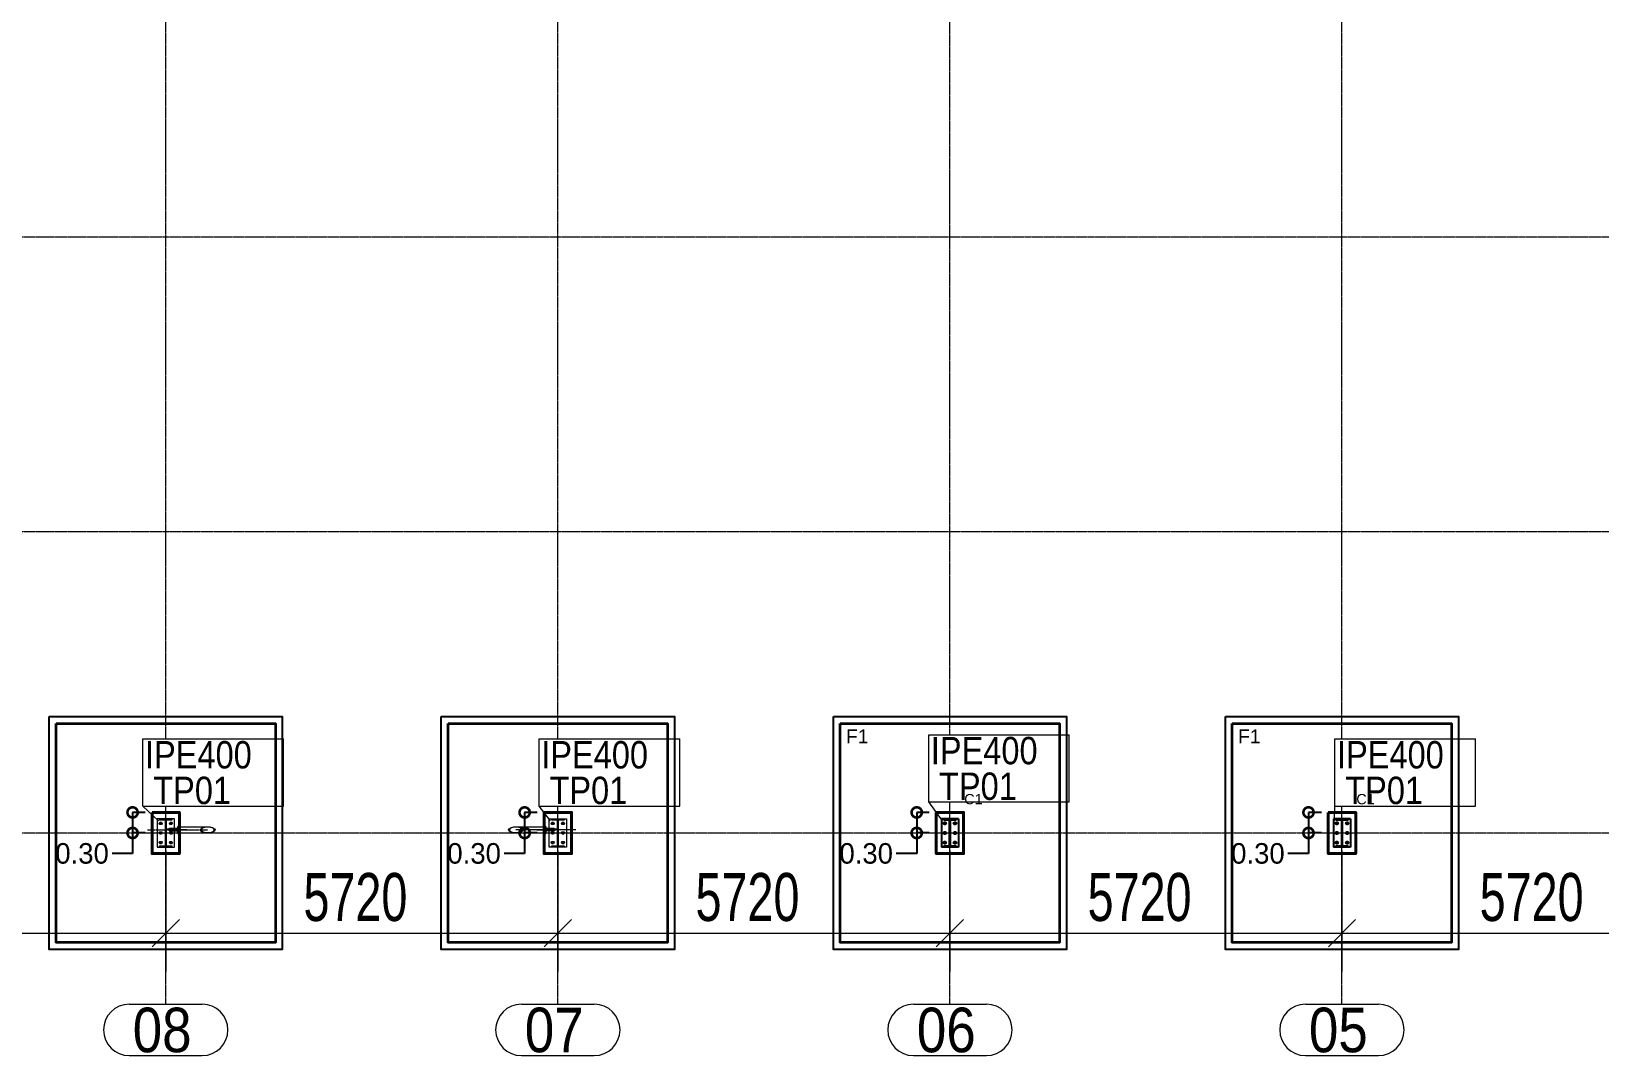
# Model space of a CAD drawing. Header units: millimetres. Extents: x 178198 to 9785548, y 9608 to 2087470.
# Drawn here: x 465681 to 488561, y 36446 to 51396 of the extents above; entities that cross this region are included whole.
import ezdxf

# ---------------------------------------------------------------- set-up
doc = ezdxf.new("R2010")
doc.units = ezdxf.units.MM
doc.header["$PDMODE"] = 35
doc.linetypes.add('XKITLINE00', pattern=[0])
doc.linetypes.add('XKITLINE03', pattern=[6, 3, -1, 1, -1])
for name, color, linetype, lineweight in [('Bolt', 7, 'Continuous', 0), ('Column', 7, 'Continuous', 40), ('foundation', 7, 'Continuous', 35), ('Part', 2, 'Continuous', 0), ('PartMark', 3, 'Continuous', 0), ('S-GRID', 1, 'Continuous', 0), ('Z-DIMENSIONS', 1, 'Continuous', 0)]:
    doc.layers.add(name, color=color, linetype=linetype, lineweight=lineweight)
for name, color, linetype in [('dim_axis', 251, 'Continuous'), ('dim_axis @ 100', 251, 'Continuous'), ('plain foundation', 8, 'Continuous'), ('Steel Section', 7, 'Continuous'), ('text', 7, 'Continuous')]:
    doc.layers.add(name, color=color, linetype=linetype)
doc.styles.add('Andalus1', font='andlso.ttf', dxfattribs={"height": 3})
doc.styles.add('Arial', font='arial.ttf', dxfattribs={"height": 2.034003})
doc.styles.add('Arial2', font='arial.ttf', dxfattribs={"height": 300})
doc.styles.add('ARIAL_NARROW', font='ARIALN.TTF')
doc.dimstyles.new('Annotative1', dxfattribs={"dimscale": 0, "dimtxt": 3, "dimasz": 3, "dimexe": 0, "dimexo": 1, "dimtad": 0, "dimtih": 1, "dimtoh": 1, "dimlfac": 0.001, "dimzin": 1, "dimdsep": 46, "dimtxsty": 'Andalus1', "dimblk": 'DOTSMALL', "dimcen": 2.5, "dimclrd": 256, "dimclre": 256, "dimclrt": 256, "dimadec": 4, "dimazin": 0, "dimtfac": 1, "dimtmove": 0, "dimatfit": 3, "dimldrblk": 'DOTSMALL', "dimfxl": 1, "dimlwd": -1, "dimlwe": -1, "dimarcsym": 0})

# ---------------------------------------------------------------- blocks, each defined once
blk = doc.blocks.new('_DotSmall')
at = {"color": 0, "linetype": 'ByBlock', "const_width": 0.5}
blk.add_lwpolyline([(-0.0625, 0, 1), (0.0625, 0, 1)], format="xyb", close=True, dxfattribs=at)
blk = doc.blocks.new('*D168')
at = {"layer": 'Defpoints', "color": 0, "transparency": 16777216}
for p in [(484602, 39996), (484314, 39696), (484602, 39696)]:
    blk.add_point(p, dxfattribs=at)
at = {"layer": 'dim_axis', "transparency": 16777216}
for p, q in [((484502, 39996), (484314, 39996)), ((484314, 39996), (484314, 39696)), ((484502, 39696), (484314, 39696)), ((484314, 39696), (484314, 39396)), ((484314, 39396), (484014, 39396))]:
    blk.add_line(p, q, dxfattribs=at)
at = {"layer": 'dim_axis', "transparency": 16777216, "xscale": 300, "yscale": 300, "zscale": 300}
for p, rotation in [((484314, 39996), 90), ((484314, 39696), 270)]:
    blk.add_blockref('_DotSmall', p, dxfattribs=dict(at, rotation=rotation))
at = {"layer": 'dim_axis', "transparency": 16777216, "insert": (483576, 39396), "char_height": 300, "attachment_point": 5, "style": 'Andalus1'}
blk.add_mtext('0.30', dxfattribs=at)
blk = doc.blocks.new('*D169')
at = {"layer": 'Defpoints', "color": 0, "transparency": 16777216}
for p in [(478882, 39996), (478598, 39696), (478882, 39696)]:
    blk.add_point(p, dxfattribs=at)
at = {"layer": 'dim_axis', "transparency": 16777216}
for p, q in [((478782, 39996), (478598, 39996)), ((478598, 39996), (478598, 39696)), ((478782, 39696), (478598, 39696)), ((478598, 39696), (478598, 39396)), ((478598, 39396), (478298, 39396))]:
    blk.add_line(p, q, dxfattribs=at)
at = {"layer": 'dim_axis', "transparency": 16777216, "xscale": 300, "yscale": 300, "zscale": 300}
for p, rotation in [((478598, 39996), 90), ((478598, 39696), 270)]:
    blk.add_blockref('_DotSmall', p, dxfattribs=dict(at, rotation=rotation))
at = {"layer": 'dim_axis', "transparency": 16777216, "insert": (477861, 39396), "char_height": 300, "attachment_point": 5, "style": 'Andalus1'}
blk.add_mtext('0.30', dxfattribs=at)
blk = doc.blocks.new('*D172')
at = {"layer": 'Defpoints', "color": 0, "transparency": 16777216}
for p in [(473162, 39996), (472878, 39696), (473162, 39696)]:
    blk.add_point(p, dxfattribs=at)
at = {"layer": 'dim_axis', "transparency": 16777216}
for p, q in [((473062, 39996), (472878, 39996)), ((472878, 39996), (472878, 39696)), ((473062, 39696), (472878, 39696)), ((472878, 39696), (472878, 39396)), ((472878, 39396), (472578, 39396))]:
    blk.add_line(p, q, dxfattribs=at)
at = {"layer": 'dim_axis', "transparency": 16777216, "xscale": 300, "yscale": 300, "zscale": 300}
for p, rotation in [((472878, 39996), 90), ((472878, 39696), 270)]:
    blk.add_blockref('_DotSmall', p, dxfattribs=dict(at, rotation=rotation))
at = {"layer": 'dim_axis', "transparency": 16777216, "insert": (472141, 39396), "char_height": 300, "attachment_point": 5, "style": 'Andalus1'}
blk.add_mtext('0.30', dxfattribs=at)
blk = doc.blocks.new('*D174')
at = {"layer": 'Defpoints', "color": 0, "transparency": 16777216}
for p in [(467442, 39996), (467158, 39696), (467442, 39696)]:
    blk.add_point(p, dxfattribs=at)
at = {"layer": 'dim_axis', "transparency": 16777216}
for p, q in [((467342, 39996), (467158, 39996)), ((467158, 39996), (467158, 39696)), ((467342, 39696), (467158, 39696)), ((467158, 39696), (467158, 39396)), ((467158, 39396), (466858, 39396))]:
    blk.add_line(p, q, dxfattribs=at)
at = {"layer": 'dim_axis', "transparency": 16777216, "xscale": 300, "yscale": 300, "zscale": 300}
for p, rotation in [((467158, 39996), 90), ((467158, 39696), 270)]:
    blk.add_blockref('_DotSmall', p, dxfattribs=dict(at, rotation=rotation))
at = {"layer": 'dim_axis', "transparency": 16777216, "insert": (466421, 39396), "char_height": 300, "attachment_point": 5, "style": 'Andalus1'}
blk.add_mtext('0.30', dxfattribs=at)
blk = doc.blocks.new('bng')
at = {"layer": 'Bolt', "linetype": 'XKITLINE00', "lineweight": 0}
for p, q in [((467695.27428, 39766.04028), (467805.87522, 39766.04028)), ((467695.27428, 39756.04028), (467695.27428, 39766.04028)), ((467695.27428, 39726.04028), (467695.27428, 39736.04028)), ((467695.27428, 39726.04028), (467805.87522, 39726.04028)), ((467704.29209, 39756.04028), (467704.29209, 39766.04028)), ((467704.29209, 39726.04028), (467704.29209, 39736.04028)), ((467719.81277, 39756.04028), (467719.81277, 39766.04028)), ((467719.81277, 39726.04028), (467719.81277, 39736.04028)), ((467726.31565, 39756.04028), (467726.31565, 39766.04028)), ((467726.31565, 39726.04028), (467726.31565, 39736.04028)), ((467729.32167, 39756.04028), (467729.32167, 39766.04028)), ((467729.32167, 39726.04028), (467729.32167, 39736.04028)), ((467744.84235, 39756.04028), (467744.84235, 39766.04028)), ((467744.84235, 39726.04028), (467744.84235, 39736.04028)), ((467749.80427, 39756.04028), (467749.80427, 39766.04028)), ((467749.80427, 39726.04028), (467749.80427, 39736.04028)), ((467758.82208, 39756.04028), (467758.82208, 39766.04028)), ((467758.82208, 39726.04028), (467758.82208, 39736.04028)), ((467774.34277, 39756.04028), (467774.34277, 39766.04028)), ((467774.34277, 39726.04028), (467774.34277, 39736.04028)), ((467780.84564, 39756.04028), (467780.84564, 39766.04028)), ((467780.84564, 39726.04028), (467780.84564, 39736.04028)), ((467783.85166, 39756.04028), (467783.85166, 39766.04028)), ((467783.85166, 39726.04028), (467783.85166, 39736.04028)), ((467799.37235, 39756.04028), (467799.37235, 39766.04028)), ((467799.37235, 39726.04028), (467799.37235, 39736.04028)), ((467805.87522, 39756.04028), (467805.87522, 39766.04028)), ((467805.87522, 39726.04028), (467805.87522, 39731.83317)), ((473198.4668, 39766.04029), (473309.06775, 39766.04029)), ((473198.4668, 39756.04029), (473198.4668, 39766.04029)), ((473198.4668, 39726.04029), (473198.4668, 39731.83318)), ((473309.06775, 39726.04029), (473198.4668, 39726.04029)), ((473204.96968, 39756.04029), (473204.96968, 39766.04029)), ((473204.96968, 39726.04029), (473204.96968, 39736.04029)), ((473220.49036, 39756.04029), (473220.49036, 39766.04029)), ((473220.49036, 39726.04029), (473220.49036, 39736.04029)), ((473223.49638, 39756.04029), (473223.49638, 39766.04029)), ((473223.49638, 39726.04029), (473223.49638, 39736.04029)), ((473229.99925, 39756.04029), (473229.99925, 39766.04029)), ((473229.99925, 39726.04029), (473229.99925, 39736.04029)), ((473245.51994, 39756.04029), (473245.51994, 39766.04029)), ((473245.51994, 39726.04029), (473245.51994, 39736.04029)), ((473254.53775, 39756.04029), (473254.53775, 39766.04029)), ((473254.53775, 39726.04029), (473254.53775, 39736.04029)), ((473259.49967, 39756.04029), (473259.49967, 39766.04029)), ((473259.49967, 39726.04029), (473259.49967, 39736.04029)), ((473275.02036, 39756.04029), (473275.02036, 39766.04029)), ((473275.02036, 39726.04029), (473275.02036, 39736.04029)), ((473278.02637, 39756.04029), (473278.02637, 39766.04029)), ((473278.02637, 39726.04029), (473278.02637, 39736.04029)), ((473284.52925, 39756.04029), (473284.52925, 39766.04029)), ((473284.52925, 39726.04029), (473284.52925, 39736.04029)), ((473300.04993, 39756.04029), (473300.04993, 39766.04029)), ((473300.04993, 39726.04029), (473300.04993, 39736.04029)), ((473309.06775, 39756.04029), (473309.06775, 39766.04029)), ((473309.06775, 39736.04029), (473309.06775, 39726.04029))]:
    blk.add_line(p, q, dxfattribs=at)
at = {"layer": 'Column', "lineweight": 40}
for points in [[(467442.17101, 39996.04029), (467842.17101, 39996.04029), (467842.17101, 39396.04029), (467442.17101, 39396.04029)], [(473162.17101, 39996.04029), (473562.17101, 39996.04029), (473562.17101, 39396.04029), (473162.17101, 39396.04029)], [(478882.17101, 39996.04029), (479282.17101, 39996.04029), (479282.17101, 39396.04029), (478882.17101, 39396.04029)], [(484602.17101, 39996.04029), (485002.17101, 39996.04029), (485002.17101, 39396.04029), (484602.17101, 39396.04029)]]:
    blk.add_lwpolyline(points, close=True, dxfattribs=at)
at = {"layer": 'foundation'}
for points in [[(466042.17101, 41296.04029), (469242.17101, 41296.04029), (469242.17101, 38096.04029), (466042.17101, 38096.04029)], [(471762.17101, 41296.04029), (474962.17101, 41296.04029), (474962.17101, 38096.04029), (471762.17101, 38096.04029)], [(477482.17101, 41296.04029), (480682.17101, 41296.04029), (480682.17101, 38096.04029), (477482.17101, 38096.04029)], [(483202.17101, 41296.04029), (486402.17101, 41296.04029), (486402.17101, 38096.04029), (483202.17101, 38096.04029)]]:
    blk.add_lwpolyline(points, close=True, dxfattribs=at)
at = {"layer": 'Part', "linetype": 'XKITLINE03', "lineweight": 0}
for p, q in [((467642.17101, 39196.04029), (467642.17101, 40092.64403)), ((473362.17101, 39196.04029), (473362.17101, 40092.64403)), ((479082.17101, 39196.04029), (479082.17101, 40153.41265)), ((484802.17101, 39196.04029), (484802.17101, 40092.64403)), ((467717.17101, 39836.04029), (467717.17101, 39836.04029)), ((473437.17101, 39836.04029), (473437.17101, 39836.04029)), ((479157.17101, 39836.04029), (479157.17101, 39836.04029)), ((484877.17101, 39836.04029), (484877.17101, 39836.04029)), ((467142.17101, 39696.04029), (468142.17101, 39696.04029)), ((467377.95313, 39741.04029), (468254.10802, 39741.04029)), ((473626.38889, 39741.04029), (472750.234, 39741.04029)), ((472862.17101, 39696.04029), (473862.17101, 39696.04029)), ((478582.17101, 39696.04029), (479582.17101, 39696.04029)), ((484302.17101, 39696.04029), (485302.17101, 39696.04029))]:
    blk.add_line(p, q, dxfattribs=at)
at = {"layer": 'Part', "linetype": 'XKITLINE00', "lineweight": 0}
for p, q in [((467767.17101, 39901.04029), (467517.17101, 39901.04029)), ((467517.17101, 39901.04029), (467517.17101, 39491.04029)), ((467546.3864, 39836.04029), (467556.77871, 39854.04029)), ((467556.77871, 39818.04029), (467546.3864, 39836.04029)), ((467552.17101, 39882.54029), (467552.17101, 39896.04029)), ((467552.17101, 39896.04029), (467732.17101, 39896.04029)), ((467637.87101, 39882.54029), (467552.17101, 39882.54029)), ((467566.41487, 39896.04029), (467552.91487, 39882.54029)), ((467556.77871, 39854.04029), (467577.56332, 39854.04029)), ((467577.56332, 39818.04029), (467556.77871, 39818.04029)), ((467577.56332, 39854.04029), (467587.95562, 39836.04029)), ((467587.95562, 39836.04029), (467577.56332, 39818.04029)), ((467637.87101, 39509.54029), (467637.87101, 39882.54029)), ((467732.17101, 39882.54029), (467646.47101, 39882.54029)), ((467646.47101, 39882.54029), (467646.47101, 39509.54029)), ((467696.3864, 39836.04029), (467706.77871, 39854.04029)), ((467706.77871, 39818.04029), (467696.3864, 39836.04029)), ((467706.77871, 39854.04029), (467727.56332, 39854.04029)), ((467727.56332, 39818.04029), (467706.77871, 39818.04029)), ((467727.56332, 39854.04029), (467737.95562, 39836.04029)), ((467737.95562, 39836.04029), (467727.56332, 39818.04029)), ((467732.17101, 39896.04029), (467732.17101, 39882.54029)), ((467767.17101, 39756.04028), (467767.17101, 39901.04029)), ((473237.17101, 39901.04029), (473487.17101, 39901.04029)), ((473237.17101, 39756.04029), (473237.17101, 39901.04029)), ((473266.3864, 39836.04029), (473276.77871, 39854.04029)), ((473276.77871, 39818.04029), (473266.3864, 39836.04029)), ((473272.17101, 39882.54029), (473272.17101, 39896.04029)), ((473272.17101, 39896.04029), (473452.17101, 39896.04029)), ((473357.87101, 39882.54029), (473272.17101, 39882.54029)), ((473286.41487, 39896.04029), (473272.91487, 39882.54029)), ((473276.77871, 39854.04029), (473297.56332, 39854.04029)), ((473297.56332, 39818.04029), (473276.77871, 39818.04029)), ((473297.56332, 39854.04029), (473307.95562, 39836.04029)), ((473307.95562, 39836.04029), (473297.56332, 39818.04029)), ((473357.87101, 39509.54029), (473357.87101, 39882.54029)), ((473452.17101, 39882.54029), (473366.47101, 39882.54029)), ((473366.47101, 39882.54029), (473366.47101, 39509.54029)), ((473416.3864, 39836.04029), (473426.77871, 39854.04029)), ((473426.77871, 39818.04029), (473416.3864, 39836.04029)), ((473426.77871, 39854.04029), (473447.56332, 39854.04029)), ((473447.56332, 39818.04029), (473426.77871, 39818.04029)), ((473447.56332, 39854.04029), (473457.95562, 39836.04029)), ((473457.95562, 39836.04029), (473447.56332, 39818.04029)), ((473452.17101, 39896.04029), (473452.17101, 39882.54029)), ((473487.17101, 39901.04029), (473487.17101, 39491.04029)), ((479207.17101, 39901.04029), (478957.17101, 39901.04029)), ((478957.17101, 39901.04029), (478957.17101, 39491.04029)), ((478986.3864, 39836.04029), (478996.77871, 39854.04029)), ((478996.77871, 39818.04029), (478986.3864, 39836.04029)), ((478992.17101, 39882.54029), (478992.17101, 39896.04029)), ((478992.17101, 39896.04029), (479172.17101, 39896.04029)), ((479077.87101, 39882.54029), (478992.17101, 39882.54029)), ((479006.41487, 39896.04029), (478992.91487, 39882.54029)), ((478996.77871, 39854.04029), (479017.56332, 39854.04029)), ((479017.56332, 39818.04029), (478996.77871, 39818.04029)), ((479017.56332, 39854.04029), (479027.95562, 39836.04029)), ((479027.95562, 39836.04029), (479017.56332, 39818.04029)), ((479077.87101, 39509.54029), (479077.87101, 39882.54029)), ((479172.17101, 39882.54029), (479086.47101, 39882.54029)), ((479086.47101, 39882.54029), (479086.47101, 39509.54029)), ((479136.3864, 39836.04029), (479146.77871, 39854.04029)), ((479146.77871, 39818.04029), (479136.3864, 39836.04029)), ((479146.77871, 39854.04029), (479167.56332, 39854.04029)), ((479167.56332, 39818.04029), (479146.77871, 39818.04029)), ((479167.56332, 39854.04029), (479177.95562, 39836.04029)), ((479177.95562, 39836.04029), (479167.56332, 39818.04029)), ((479172.17101, 39896.04029), (479172.17101, 39882.54029)), ((479207.17101, 39901.04029), (479207.17101, 39491.04029)), ((484927.17101, 39901.04029), (484677.17101, 39901.04029)), ((484677.17101, 39901.04029), (484677.17101, 39491.04029)), ((484706.3864, 39836.04029), (484716.77871, 39854.04029)), ((484716.77871, 39818.04029), (484706.3864, 39836.04029)), ((484712.17101, 39882.54029), (484712.17101, 39896.04029)), ((484712.17101, 39896.04029), (484892.17101, 39896.04029)), ((484797.87101, 39882.54029), (484712.17101, 39882.54029)), ((484726.41487, 39896.04029), (484712.91487, 39882.54029)), ((484716.77871, 39854.04029), (484737.56332, 39854.04029)), ((484737.56332, 39818.04029), (484716.77871, 39818.04029)), ((484737.56332, 39854.04029), (484747.95562, 39836.04029)), ((484747.95562, 39836.04029), (484737.56332, 39818.04029)), ((484797.87101, 39509.54029), (484797.87101, 39882.54029)), ((484892.17101, 39882.54029), (484806.47101, 39882.54029)), ((484806.47101, 39882.54029), (484806.47101, 39509.54029)), ((484856.3864, 39836.04029), (484866.77871, 39854.04029)), ((484866.77871, 39818.04029), (484856.3864, 39836.04029)), ((484866.77871, 39854.04029), (484887.56332, 39854.04029)), ((484887.56332, 39818.04029), (484866.77871, 39818.04029)), ((484887.56332, 39854.04029), (484897.95562, 39836.04029)), ((484897.95562, 39836.04029), (484887.56332, 39818.04029)), ((484892.17101, 39896.04029), (484892.17101, 39882.54029)), ((484927.17101, 39901.04029), (484927.17101, 39491.04029)), ((467546.3864, 39696.04029), (467556.77871, 39714.04029)), ((467556.77871, 39678.04029), (467546.3864, 39696.04029)), ((467556.77871, 39714.04029), (467577.56332, 39714.04029)), ((467577.56332, 39678.04029), (467556.77871, 39678.04029)), ((467577.56332, 39714.04029), (467587.95562, 39696.04029)), ((467587.95562, 39696.04029), (467577.56332, 39678.04029)), ((467646.47101, 39693.21835), (467637.87101, 39684.61835)), ((467646.47101, 39756.04028), (467806.3559, 39756.04028)), ((467784.84876, 39746.04028), (467646.47101, 39746.04028)), ((467670.87205, 39736.04028), (467670.87205, 39746.04028)), ((467950.56686, 39736.04028), (467670.87205, 39736.04028)), ((467675.78878, 39736.04028), (467675.78878, 39746.04028)), ((467696.3864, 39696.04029), (467706.77871, 39714.04029)), ((467706.77871, 39678.04029), (467696.3864, 39696.04029)), ((467706.77871, 39714.04029), (467727.56332, 39714.04029)), ((467727.56332, 39678.04029), (467706.77871, 39678.04029)), ((467727.56332, 39714.04029), (467737.95562, 39696.04029)), ((467737.95562, 39696.04029), (467727.56332, 39678.04029)), ((467767.17101, 39491.04029), (467767.17101, 39736.04028)), ((467780.44773, 39746.04028), (467780.44773, 39756.04028)), ((467784.84876, 39746.04028), (467950.56686, 39746.04028)), ((467806.84026, 39761.87739), (467805.52612, 39746.04028)), ((467805.52612, 39736.04028), (467806.84026, 39720.20317)), ((467811.76411, 39779.54224), (467806.84026, 39761.87739)), ((467806.84026, 39720.20317), (467811.76411, 39702.53832)), ((467810.07029, 39746.04028), (467811.38442, 39761.87739)), ((467811.38442, 39720.20317), (467810.07029, 39736.04028)), ((467811.38442, 39761.87739), (467816.30827, 39779.54224)), ((467816.30827, 39702.53832), (467811.38442, 39720.20317)), ((467819.13317, 39791.34552), (467811.76411, 39779.54224)), ((467811.76411, 39702.53832), (467819.13317, 39690.73505)), ((467815.23847, 39758.05056), (467814.24188, 39746.04028)), ((467814.24188, 39736.04028), (467815.23847, 39724.03001)), ((467819.25804, 39772.47118), (467815.23847, 39758.05056)), ((467815.23847, 39724.03001), (467819.25804, 39709.60939)), ((467816.30827, 39779.54224), (467823.67733, 39791.34552)), ((467823.67733, 39690.73505), (467816.30827, 39702.53832)), ((467827.82557, 39795.49028), (467819.13317, 39791.34552)), ((467819.13317, 39690.73505), (467827.82557, 39686.59029)), ((467825.27374, 39782.10673), (467819.25804, 39772.47118)), ((467819.25804, 39709.60939), (467825.27374, 39699.97384)), ((467823.67733, 39791.34552), (467832.36974, 39795.49028)), ((467832.36974, 39686.59029), (467823.67733, 39690.73505)), ((467832.36974, 39785.49029), (467825.27374, 39782.10673)), ((467825.27374, 39699.97384), (467832.36974, 39696.59029)), ((467827.82557, 39795.49028), (467832.36974, 39795.49028)), ((467827.82557, 39686.59029), (467832.36974, 39686.59029)), ((467832.36974, 39795.49028), (467841.06214, 39791.34552)), ((467832.36974, 39785.49029), (468254.10802, 39785.49029)), ((467832.36974, 39696.59029), (468254.10802, 39696.59029)), ((467841.06214, 39690.73505), (467832.36974, 39686.59029)), ((467841.06214, 39791.34552), (467844.7177, 39785.49029)), ((467844.7177, 39696.59029), (467841.06214, 39690.73505)), ((467943.89458, 39736.04028), (467943.89458, 39746.04028)), ((467950.56687, 39746.04028), (467950.15198, 39741.04029)), ((467950.15198, 39741.04029), (467950.56687, 39736.04028)), ((468147.55409, 39741.04029), (468155.66502, 39758.05056)), ((468155.66502, 39724.03001), (468147.55409, 39741.04029)), ((468155.66502, 39758.05056), (468178.76301, 39772.47118)), ((468155.66502, 39724.03001), (468155.66502, 39724.03001)), ((468155.66502, 39724.03001), (468155.66502, 39724.03001)), ((468178.76301, 39709.60939), (468155.66502, 39724.03001)), ((468164.52379, 39756.51983), (468157.14274, 39741.04029)), ((468157.14274, 39741.04029), (468164.52379, 39725.56074)), ((468185.54321, 39769.64275), (468164.52379, 39756.51983)), ((468164.52379, 39725.56074), (468185.54321, 39712.43782)), ((468178.76301, 39772.47118), (468213.33159, 39782.10673)), ((468213.33159, 39699.97384), (468178.76301, 39709.60939)), ((468217.00101, 39778.41121), (468185.54321, 39769.64275)), ((468185.54321, 39712.43782), (468217.00101, 39703.66936)), ((468213.33159, 39782.10673), (468254.10802, 39785.49029)), ((468254.10802, 39696.59029), (468213.33159, 39699.97384)), ((468254.10802, 39781.49029), (468217.00101, 39778.41121)), ((468217.00101, 39703.66936), (468254.10802, 39700.59029)), ((468239.15579, 39780.24958), (468235.46227, 39783.94309)), ((468254.10802, 39785.49029), (468294.88444, 39782.10673)), ((468291.21502, 39778.41121), (468254.10802, 39781.49029)), ((468254.10802, 39700.59029), (468291.21502, 39703.66936)), ((468294.88444, 39699.97384), (468254.10802, 39696.59029)), ((468322.67282, 39769.64275), (468291.21502, 39778.41121)), ((468291.21502, 39703.66936), (468322.67282, 39712.43782)), ((468294.88444, 39782.10673), (468329.45302, 39772.47118)), ((468329.45302, 39709.60939), (468294.88444, 39699.97384)), ((468314.08079, 39705.32458), (468310.39096, 39709.0144)), ((468343.69225, 39756.51983), (468322.67282, 39769.64275)), ((468322.67282, 39712.43782), (468343.69225, 39725.56074)), ((468329.45302, 39772.47118), (468352.55101, 39758.05056)), ((468352.55101, 39724.03001), (468329.45302, 39709.60939)), ((468351.07329, 39741.04029), (468343.69225, 39756.51983)), ((468343.69225, 39725.56074), (468351.07329, 39741.04029)), ((468352.55101, 39758.05056), (468360.66195, 39741.04029)), ((468360.66195, 39741.04029), (468352.55101, 39724.03001)), ((472643.68007, 39741.04029), (472651.79101, 39758.05056)), ((472651.79101, 39724.03001), (472643.68007, 39741.04029)), ((472651.79101, 39758.05056), (472674.889, 39772.47118)), ((472651.79101, 39724.03001), (472651.79101, 39724.03001)), ((472651.79101, 39724.03001), (472651.79101, 39724.03001)), ((472674.889, 39709.60939), (472651.79101, 39724.03001)), ((472660.64977, 39756.51983), (472653.26873, 39741.04029)), ((472653.26873, 39741.04029), (472660.64977, 39725.56074)), ((472681.6692, 39769.64275), (472660.64977, 39756.51983)), ((472660.64977, 39725.56074), (472681.6692, 39712.43782)), ((472674.889, 39772.47118), (472709.45758, 39782.10673)), ((472709.45758, 39699.97384), (472674.889, 39709.60939)), ((472713.127, 39778.41121), (472681.6692, 39769.64275)), ((472681.6692, 39712.43782), (472713.127, 39703.66936)), ((472709.45758, 39782.10673), (472750.234, 39785.49029)), ((472750.234, 39696.59029), (472709.45758, 39699.97384)), ((472750.234, 39781.49029), (472713.127, 39778.41121)), ((472713.127, 39703.66936), (472750.234, 39700.59029)), ((472735.28177, 39780.24958), (472731.58825, 39783.94309)), ((472750.234, 39785.49029), (472791.01043, 39782.10673)), ((472750.234, 39785.49029), (473171.97228, 39785.49029)), ((472787.34101, 39778.41121), (472750.234, 39781.49029)), ((472750.234, 39700.59029), (472787.34101, 39703.66936)), ((472791.01043, 39699.97384), (472750.234, 39696.59029)), ((472750.234, 39696.59029), (473171.97228, 39696.59029)), ((472818.79881, 39769.64275), (472787.34101, 39778.41121)), ((472787.34101, 39703.66936), (472818.79881, 39712.43782)), ((472791.01043, 39782.10673), (472825.57901, 39772.47118)), ((472825.57901, 39709.60939), (472791.01043, 39699.97384)), ((472810.20677, 39705.32458), (472806.51694, 39709.0144)), ((472839.81824, 39756.51983), (472818.79881, 39769.64275)), ((472818.79881, 39712.43782), (472839.81824, 39725.56074)), ((472825.57901, 39772.47118), (472848.677, 39758.05056)), ((472848.677, 39724.03001), (472825.57901, 39709.60939)), ((472847.19928, 39741.04029), (472839.81824, 39756.51983)), ((472839.81824, 39725.56074), (472847.19928, 39741.04029)), ((472848.677, 39758.05056), (472856.78793, 39741.04029)), ((472856.78793, 39741.04029), (472848.677, 39724.03001)), ((473054.19005, 39741.04029), (473053.77515, 39746.04029)), ((473053.77516, 39746.04029), (473219.49325, 39746.04029)), ((473053.77516, 39736.04029), (473054.19005, 39741.04029)), ((473333.46997, 39736.04029), (473053.77516, 39736.04029)), ((473060.44745, 39736.04029), (473060.44745, 39746.04029)), ((473159.62432, 39785.49029), (473163.27988, 39791.34552)), ((473163.27988, 39690.73506), (473159.62433, 39696.59029)), ((473163.27988, 39791.34552), (473171.97229, 39795.49028)), ((473171.97229, 39686.5903), (473163.27988, 39690.73506)), ((473179.06828, 39782.10673), (473171.97228, 39785.49029)), ((473171.97228, 39696.59029), (473179.06828, 39699.97384)), ((473171.97229, 39795.49028), (473180.66469, 39791.34552)), ((473176.51645, 39795.49028), (473171.97229, 39795.49028)), ((473180.66469, 39690.73506), (473171.97229, 39686.5903)), ((473171.97229, 39686.5903), (473176.51645, 39686.5903)), ((473185.20885, 39791.34552), (473176.51645, 39795.49028)), ((473176.51645, 39686.5903), (473185.20885, 39690.73506)), ((473185.08398, 39772.47118), (473179.06828, 39782.10673)), ((473179.06828, 39699.97384), (473185.08398, 39709.60939)), ((473180.66469, 39791.34552), (473188.03375, 39779.54225)), ((473188.03375, 39702.53833), (473180.66469, 39690.73506)), ((473189.10355, 39758.05056), (473185.08398, 39772.47118)), ((473185.08398, 39709.60939), (473189.10355, 39724.03001)), ((473192.57791, 39779.54225), (473185.20885, 39791.34552)), ((473185.20885, 39690.73506), (473192.57791, 39702.53833)), ((473188.03375, 39779.54225), (473192.9576, 39761.8774)), ((473192.9576, 39720.20318), (473188.03375, 39702.53833)), ((473190.10014, 39746.04029), (473189.10355, 39758.05056)), ((473189.10355, 39724.03001), (473190.10014, 39736.04029)), ((473197.50176, 39761.8774), (473192.57791, 39779.54225)), ((473192.57791, 39702.53833), (473197.50176, 39720.20318)), ((473192.9576, 39761.8774), (473194.27173, 39746.04029)), ((473194.27173, 39736.04029), (473192.9576, 39720.20318)), ((473198.8159, 39746.04029), (473197.50176, 39761.8774)), ((473197.50176, 39720.20318), (473198.8159, 39736.04029)), ((473197.98612, 39756.04029), (473357.87101, 39756.04029)), ((473357.87101, 39746.04029), (473219.49325, 39746.04029)), ((473223.89429, 39746.04029), (473223.89429, 39756.04029)), ((473237.17101, 39491.04029), (473237.17101, 39736.04029)), ((473266.3864, 39696.04029), (473276.77871, 39714.04029)), ((473276.77871, 39678.04029), (473266.3864, 39696.04029)), ((473276.77871, 39714.04029), (473297.56332, 39714.04029)), ((473297.56332, 39678.04029), (473276.77871, 39678.04029)), ((473297.56332, 39714.04029), (473307.95562, 39696.04029)), ((473307.95562, 39696.04029), (473297.56332, 39678.04029)), ((473328.55324, 39736.04029), (473328.55324, 39746.04029)), ((473333.46997, 39746.04029), (473333.46997, 39736.04029)), ((473366.47101, 39693.21835), (473357.87101, 39684.61835)), ((473416.3864, 39696.04029), (473426.77871, 39714.04029)), ((473426.77871, 39678.04029), (473416.3864, 39696.04029)), ((473426.77871, 39714.04029), (473447.56332, 39714.04029)), ((473447.56332, 39678.04029), (473426.77871, 39678.04029)), ((473447.56332, 39714.04029), (473457.95562, 39696.04029)), ((473457.95562, 39696.04029), (473447.56332, 39678.04029)), ((478986.3864, 39696.04029), (478996.77871, 39714.04029)), ((478996.77871, 39678.04029), (478986.3864, 39696.04029)), ((478996.77871, 39714.04029), (479017.56332, 39714.04029)), ((479017.56332, 39678.04029), (478996.77871, 39678.04029)), ((479017.56332, 39714.04029), (479027.95562, 39696.04029)), ((479027.95562, 39696.04029), (479017.56332, 39678.04029)), ((479086.47101, 39693.21835), (479077.87101, 39684.61835)), ((479136.3864, 39696.04029), (479146.77871, 39714.04029)), ((479146.77871, 39678.04029), (479136.3864, 39696.04029)), ((479146.77871, 39714.04029), (479167.56332, 39714.04029)), ((479167.56332, 39678.04029), (479146.77871, 39678.04029)), ((479167.56332, 39714.04029), (479177.95562, 39696.04029)), ((479177.95562, 39696.04029), (479167.56332, 39678.04029)), ((484706.3864, 39696.04029), (484716.77871, 39714.04029)), ((484716.77871, 39678.04029), (484706.3864, 39696.04029)), ((484716.77871, 39714.04029), (484737.56332, 39714.04029)), ((484737.56332, 39678.04029), (484716.77871, 39678.04029)), ((484737.56332, 39714.04029), (484747.95562, 39696.04029)), ((484747.95562, 39696.04029), (484737.56332, 39678.04029)), ((484806.47101, 39693.21835), (484797.87101, 39684.61835)), ((484856.3864, 39696.04029), (484866.77871, 39714.04029)), ((484866.77871, 39678.04029), (484856.3864, 39696.04029)), ((484866.77871, 39714.04029), (484887.56332, 39714.04029)), ((484887.56332, 39678.04029), (484866.77871, 39678.04029)), ((484887.56332, 39714.04029), (484897.95562, 39696.04029)), ((484897.95562, 39696.04029), (484887.56332, 39678.04029)), ((467517.17101, 39491.04029), (467767.17101, 39491.04029)), ((467546.3864, 39556.04029), (467556.77871, 39574.04029)), ((467556.77871, 39538.04029), (467546.3864, 39556.04029)), ((467552.17101, 39496.04029), (467552.17101, 39509.54029)), ((467552.17101, 39509.54029), (467637.87101, 39509.54029)), ((467732.17101, 39496.04029), (467552.17101, 39496.04029)), ((467556.77871, 39574.04029), (467577.56332, 39574.04029)), ((467577.56332, 39538.04029), (467556.77871, 39538.04029)), ((467577.56332, 39574.04029), (467587.95562, 39556.04029)), ((467587.95562, 39556.04029), (467577.56332, 39538.04029)), ((467646.47101, 39509.54029), (467732.17101, 39509.54029)), ((467696.3864, 39556.04029), (467706.77871, 39574.04029)), ((467706.77871, 39538.04029), (467696.3864, 39556.04029)), ((467706.77871, 39574.04029), (467727.56332, 39574.04029)), ((467727.56332, 39538.04029), (467706.77871, 39538.04029)), ((467727.56332, 39574.04029), (467737.95562, 39556.04029)), ((467737.95562, 39556.04029), (467727.56332, 39538.04029)), ((467732.17101, 39509.54029), (467732.17101, 39496.04029)), ((467732.17101, 39496.04029), (467732.17101, 39496.04029)), ((467732.17101, 39496.04029), (467732.17101, 39496.04029)), ((473487.17101, 39491.04029), (473237.17101, 39491.04029)), ((473266.3864, 39556.04029), (473276.77871, 39574.04029)), ((473276.77871, 39538.04029), (473266.3864, 39556.04029)), ((473272.17101, 39496.04029), (473272.17101, 39509.54029)), ((473272.17101, 39509.54029), (473357.87101, 39509.54029)), ((473452.17101, 39496.04029), (473272.17101, 39496.04029)), ((473276.77871, 39574.04029), (473297.56332, 39574.04029)), ((473297.56332, 39538.04029), (473276.77871, 39538.04029)), ((473297.56332, 39574.04029), (473307.95562, 39556.04029)), ((473307.95562, 39556.04029), (473297.56332, 39538.04029)), ((473366.47101, 39509.54029), (473452.17101, 39509.54029)), ((473416.3864, 39556.04029), (473426.77871, 39574.04029)), ((473426.77871, 39538.04029), (473416.3864, 39556.04029)), ((473426.77871, 39574.04029), (473447.56332, 39574.04029)), ((473447.56332, 39538.04029), (473426.77871, 39538.04029)), ((473447.56332, 39574.04029), (473457.95562, 39556.04029)), ((473457.95562, 39556.04029), (473447.56332, 39538.04029)), ((473452.17101, 39509.54029), (473452.17101, 39496.04029)), ((473452.17101, 39496.04029), (473452.17101, 39496.04029)), ((473452.17101, 39496.04029), (473452.17101, 39496.04029)), ((479207.17101, 39491.04029), (478957.17101, 39491.04029)), ((478986.3864, 39556.04029), (478996.77871, 39574.04029)), ((478996.77871, 39538.04029), (478986.3864, 39556.04029)), ((478992.17101, 39496.04029), (478992.17101, 39509.54029)), ((478992.17101, 39509.54029), (479077.87101, 39509.54029)), ((479172.17101, 39496.04029), (478992.17101, 39496.04029)), ((478996.77871, 39574.04029), (479017.56332, 39574.04029)), ((479017.56332, 39538.04029), (478996.77871, 39538.04029)), ((479017.56332, 39574.04029), (479027.95562, 39556.04029)), ((479027.95562, 39556.04029), (479017.56332, 39538.04029)), ((479086.47101, 39509.54029), (479172.17101, 39509.54029)), ((479136.3864, 39556.04029), (479146.77871, 39574.04029)), ((479146.77871, 39538.04029), (479136.3864, 39556.04029)), ((479146.77871, 39574.04029), (479167.56332, 39574.04029)), ((479167.56332, 39538.04029), (479146.77871, 39538.04029)), ((479167.56332, 39574.04029), (479177.95562, 39556.04029)), ((479177.95562, 39556.04029), (479167.56332, 39538.04029)), ((479172.17101, 39509.54029), (479172.17101, 39496.04029)), ((479172.17101, 39496.04029), (479172.17101, 39496.04029)), ((479172.17101, 39496.04029), (479172.17101, 39496.04029)), ((484927.17101, 39491.04029), (484677.17101, 39491.04029)), ((484706.3864, 39556.04029), (484716.77871, 39574.04029)), ((484716.77871, 39538.04029), (484706.3864, 39556.04029)), ((484712.17101, 39496.04029), (484712.17101, 39509.54029)), ((484712.17101, 39509.54029), (484797.87101, 39509.54029)), ((484892.17101, 39496.04029), (484712.17101, 39496.04029)), ((484716.77871, 39574.04029), (484737.56332, 39574.04029)), ((484737.56332, 39538.04029), (484716.77871, 39538.04029)), ((484737.56332, 39574.04029), (484747.95562, 39556.04029)), ((484747.95562, 39556.04029), (484737.56332, 39538.04029)), ((484806.47101, 39509.54029), (484892.17101, 39509.54029)), ((484856.3864, 39556.04029), (484866.77871, 39574.04029)), ((484866.77871, 39538.04029), (484856.3864, 39556.04029)), ((484866.77871, 39574.04029), (484887.56332, 39574.04029)), ((484887.56332, 39538.04029), (484866.77871, 39538.04029)), ((484887.56332, 39574.04029), (484897.95562, 39556.04029)), ((484897.95562, 39556.04029), (484887.56332, 39538.04029)), ((484892.17101, 39509.54029), (484892.17101, 39496.04029))]:
    blk.add_line(p, q, dxfattribs=at)
for centre, start, end in [((467567.17101, 39836.04029), 0, 180), ((467567.17101, 39836.04029), 180, 0), ((467717.17101, 39836.04029), 0, 180), ((467717.17101, 39836.04029), 180, 0), ((473287.17101, 39836.04029), 0, 180), ((473287.17101, 39836.04029), 180, 0), ((473437.17101, 39836.04029), 0, 180), ((473437.17101, 39836.04029), 180, 0), ((479007.17101, 39836.04029), 0, 180), ((479007.17101, 39836.04029), 180, 0), ((479157.17101, 39836.04029), 0, 180), ((479157.17101, 39836.04029), 180, 0), ((484727.17101, 39836.04029), 0, 180), ((484727.17101, 39836.04029), 180, 0), ((484877.17101, 39836.04029), 0, 180), ((484877.17101, 39836.04029), 180, 0), ((467567.17101, 39696.04029), 0, 180), ((467567.17101, 39696.04029), 180, 0), ((467717.17101, 39696.04029), 0, 180), ((467717.17101, 39696.04029), 180, 0), ((473287.17101, 39696.04029), 0, 180), ((473287.17101, 39696.04029), 180, 0), ((473437.17101, 39696.04029), 0, 180), ((473437.17101, 39696.04029), 180, 0), ((479007.17101, 39696.04029), 0, 180), ((479007.17101, 39696.04029), 180, 0), ((479157.17101, 39696.04029), 0, 180), ((479157.17101, 39696.04029), 180, 0), ((484727.17101, 39696.04029), 0, 180), ((484727.17101, 39696.04029), 180, 0), ((484877.17101, 39696.04029), 0, 180), ((484877.17101, 39696.04029), 180, 0), ((467567.17101, 39556.04029), 0, 180), ((467567.17101, 39556.04029), 180, 0), ((467717.17101, 39556.04029), 0, 180), ((467717.17101, 39556.04029), 180, 0), ((473287.17101, 39556.04029), 0, 180), ((473287.17101, 39556.04029), 180, 0), ((473437.17101, 39556.04029), 0, 180), ((473437.17101, 39556.04029), 180, 0), ((479007.17101, 39556.04029), 0, 180), ((479007.17101, 39556.04029), 180, 0), ((479157.17101, 39556.04029), 0, 180), ((479157.17101, 39556.04029), 180, 0), ((484727.17101, 39556.04029), 0, 180), ((484727.17101, 39556.04029), 180, 0), ((484877.17101, 39556.04029), 0, 180), ((484877.17101, 39556.04029), 180, 0)]:
    blk.add_arc(centre, 12, start, end, dxfattribs=at)
at = {"layer": 'PartMark', "linetype": 'XKITLINE00', "lineweight": 0}
for p, q in [((467309.22539, 41067.64403), (469359.22539, 41067.64403)), ((467309.22539, 40087.64403), (467309.22539, 41067.64403)), ((469359.22539, 40087.64403), (469359.22539, 41067.64403)), ((473089.89031, 41067.64403), (475139.89031, 41067.64403)), ((473089.89031, 40087.64403), (473089.89031, 41067.64403)), ((475139.89031, 40087.64403), (475139.89031, 41067.64403)), ((478773.49136, 41128.41265), (480823.49136, 41128.41265)), ((478773.49136, 40148.41265), (478773.49136, 41128.41265)), ((480823.49136, 40148.41265), (480823.49136, 41128.41265)), ((484699.75207, 41067.64403), (486749.75207, 41067.64403)), ((484699.75207, 40087.64403), (484699.75207, 41067.64403)), ((486749.75207, 40087.64403), (486749.75207, 41067.64403)), ((467309.22539, 40087.64403), (469359.22539, 40087.64403)), ((467534.59115, 39872.74222), (467309.22539, 40087.64403)), ((473089.89031, 40087.64403), (475139.89031, 40087.64403)), ((473254.59115, 39872.74222), (473089.89031, 40087.64403)), ((478773.49136, 40148.41265), (480823.49136, 40148.41265)), ((478974.59115, 39872.74222), (478773.49136, 40148.41265)), ((484694.59115, 39872.74222), (484699.75207, 40087.64403)), ((484699.75207, 40087.64403), (486749.75207, 40087.64403))]:
    blk.add_line(p, q, dxfattribs=at)
at = {"layer": 'plain foundation'}
for points in [[(465942.17101, 41396.04029), (469342.17101, 41396.04029), (469342.17101, 37996.04029), (465942.17101, 37996.04029)], [(471662.17101, 41396.04029), (475062.17101, 41396.04029), (475062.17101, 37996.04029), (471662.17101, 37996.04029)], [(477382.17101, 41396.04029), (480782.17101, 41396.04029), (480782.17101, 37996.04029), (477382.17101, 37996.04029)], [(483102.17101, 41396.04029), (486502.17101, 41396.04029), (486502.17101, 37996.04029), (483102.17101, 37996.04029)]]:
    blk.add_lwpolyline(points, close=True, dxfattribs=at)
at = {"layer": 'S-GRID', "linetype": 'XKITLINE03', "lineweight": 0}
for p, q in [((467642.17101, 41062.64403), (467642.17101, 65596.04029)), ((473362.17101, 41062.64403), (473362.17101, 65596.04029)), ((479082.17101, 41123.41265), (479082.17101, 65596.04029)), ((484802.17101, 41062.64403), (484802.17101, 65596.04029)), ((425102.17101, 48396.04029), (510182.17101, 48396.04029)), ((425102.17101, 44096.04029), (510182.17101, 44096.04029)), ((467642.17101, 37196.04029), (467642.17101, 40092.64403)), ((473362.17101, 37196.04029), (473362.17101, 40092.64403)), ((479082.17101, 37196.04029), (479082.17101, 40153.41265)), ((484802.17101, 37196.04029), (484802.17101, 40092.64403)), ((425102.17101, 39696.04029), (510182.17101, 39696.04029))]:
    blk.add_line(p, q, dxfattribs=at)
at = {"layer": 'S-GRID', "linetype": 'XKITLINE00', "lineweight": 0}
for p, q in [((467110.06652, 37196.04029), (468174.2755, 37196.04029)), ((472830.06652, 37196.04029), (473894.2755, 37196.04029)), ((478550.06652, 37196.04029), (479614.2755, 37196.04029)), ((484270.06652, 37196.04029), (485334.2755, 37196.04029)), ((467110.06652, 36446.04029), (468174.2755, 36446.04029)), ((472830.06652, 36446.04029), (473894.2755, 36446.04029)), ((478550.06652, 36446.04029), (479614.2755, 36446.04029)), ((484270.06652, 36446.04029), (485334.2755, 36446.04029))]:
    blk.add_line(p, q, dxfattribs=at)
for centre, start, end in [((467110.06652, 36821.04029), 90, 270), ((468174.2755, 36821.04029), 270, 90), ((472830.06652, 36821.04029), 90, 270), ((473894.2755, 36821.04029), 270, 90), ((478550.06652, 36821.04029), 90, 270), ((479614.2755, 36821.04029), 270, 90), ((484270.06652, 36821.04029), 90, 270), ((485334.2755, 36821.04029), 270, 90)]:
    blk.add_arc(centre, 375, start, end, dxfattribs=at)
at = {"layer": 'Steel Section'}
for p, q in [((479207.17101, 39901.04029), (478957.17101, 39901.04029)), ((478957.17101, 39901.04029), (478957.17101, 39491.04029)), ((478986.3864, 39836.04029), (478996.77871, 39854.04029)), ((478996.77871, 39818.04029), (478986.3864, 39836.04029)), ((478992.17101, 39882.54029), (478992.17101, 39896.04029)), ((478992.17101, 39896.04029), (479172.17101, 39896.04029)), ((479077.87101, 39882.54029), (478992.17101, 39882.54029)), ((479006.41487, 39896.04029), (478992.91487, 39882.54029)), ((478996.77871, 39854.04029), (479017.56332, 39854.04029)), ((479017.56332, 39818.04029), (478996.77871, 39818.04029)), ((479017.56332, 39854.04029), (479027.95562, 39836.04029)), ((479027.95562, 39836.04029), (479017.56332, 39818.04029)), ((479077.87101, 39509.54029), (479077.87101, 39882.54029)), ((479172.17101, 39882.54029), (479086.47101, 39882.54029)), ((479086.47101, 39882.54029), (479086.47101, 39509.54029)), ((479136.3864, 39836.04029), (479146.77871, 39854.04029)), ((479146.77871, 39818.04029), (479136.3864, 39836.04029)), ((479146.77871, 39854.04029), (479167.56332, 39854.04029)), ((479167.56332, 39818.04029), (479146.77871, 39818.04029)), ((479157.17101, 39836.04029), (479157.17101, 39836.04029)), ((479167.56332, 39854.04029), (479177.95562, 39836.04029)), ((479177.95562, 39836.04029), (479167.56332, 39818.04029)), ((479172.17101, 39896.04029), (479172.17101, 39882.54029)), ((479207.17101, 39901.04029), (479207.17101, 39491.04029)), ((484927.17101, 39901.04029), (484677.17101, 39901.04029)), ((484677.17101, 39901.04029), (484677.17101, 39491.04029)), ((484706.3864, 39836.04029), (484716.77871, 39854.04029)), ((484716.77871, 39818.04029), (484706.3864, 39836.04029)), ((484712.17101, 39882.54029), (484712.17101, 39896.04029)), ((484712.17101, 39896.04029), (484892.17101, 39896.04029)), ((484797.87101, 39882.54029), (484712.17101, 39882.54029)), ((484726.41487, 39896.04029), (484712.91487, 39882.54029)), ((484716.77871, 39854.04029), (484737.56332, 39854.04029)), ((484737.56332, 39818.04029), (484716.77871, 39818.04029)), ((484737.56332, 39854.04029), (484747.95562, 39836.04029)), ((484747.95562, 39836.04029), (484737.56332, 39818.04029)), ((484797.87101, 39509.54029), (484797.87101, 39882.54029)), ((484892.17101, 39882.54029), (484806.47101, 39882.54029)), ((484806.47101, 39882.54029), (484806.47101, 39509.54029)), ((484856.3864, 39836.04029), (484866.77871, 39854.04029)), ((484866.77871, 39818.04029), (484856.3864, 39836.04029)), ((484866.77871, 39854.04029), (484887.56332, 39854.04029)), ((484887.56332, 39818.04029), (484866.77871, 39818.04029)), ((484877.17101, 39836.04029), (484877.17101, 39836.04029)), ((484887.56332, 39854.04029), (484897.95562, 39836.04029)), ((484897.95562, 39836.04029), (484887.56332, 39818.04029)), ((484892.17101, 39896.04029), (484892.17101, 39882.54029)), ((484927.17101, 39901.04029), (484927.17101, 39491.04029)), ((478986.3864, 39696.04029), (478996.77871, 39714.04029)), ((478996.77871, 39678.04029), (478986.3864, 39696.04029)), ((478996.77871, 39714.04029), (479017.56332, 39714.04029)), ((479017.56332, 39678.04029), (478996.77871, 39678.04029)), ((479017.56332, 39714.04029), (479027.95562, 39696.04029)), ((479027.95562, 39696.04029), (479017.56332, 39678.04029)), ((479086.47101, 39693.21835), (479077.87101, 39684.61835)), ((479136.3864, 39696.04029), (479146.77871, 39714.04029)), ((479146.77871, 39678.04029), (479136.3864, 39696.04029)), ((479146.77871, 39714.04029), (479167.56332, 39714.04029)), ((479167.56332, 39678.04029), (479146.77871, 39678.04029)), ((479167.56332, 39714.04029), (479177.95562, 39696.04029)), ((479177.95562, 39696.04029), (479167.56332, 39678.04029)), ((484706.3864, 39696.04029), (484716.77871, 39714.04029)), ((484716.77871, 39678.04029), (484706.3864, 39696.04029)), ((484716.77871, 39714.04029), (484737.56332, 39714.04029)), ((484737.56332, 39678.04029), (484716.77871, 39678.04029)), ((484737.56332, 39714.04029), (484747.95562, 39696.04029)), ((484747.95562, 39696.04029), (484737.56332, 39678.04029)), ((484806.47101, 39693.21835), (484797.87101, 39684.61835)), ((484856.3864, 39696.04029), (484866.77871, 39714.04029)), ((484866.77871, 39678.04029), (484856.3864, 39696.04029)), ((484866.77871, 39714.04029), (484887.56332, 39714.04029)), ((484887.56332, 39678.04029), (484866.77871, 39678.04029)), ((484887.56332, 39714.04029), (484897.95562, 39696.04029)), ((484897.95562, 39696.04029), (484887.56332, 39678.04029)), ((479207.17101, 39491.04029), (478957.17101, 39491.04029)), ((478986.3864, 39556.04029), (478996.77871, 39574.04029)), ((478996.77871, 39538.04029), (478986.3864, 39556.04029)), ((478992.17101, 39496.04029), (478992.17101, 39509.54029)), ((478992.17101, 39509.54029), (479077.87101, 39509.54029)), ((479172.17101, 39496.04029), (478992.17101, 39496.04029)), ((478996.77871, 39574.04029), (479017.56332, 39574.04029)), ((479017.56332, 39538.04029), (478996.77871, 39538.04029)), ((479017.56332, 39574.04029), (479027.95562, 39556.04029)), ((479027.95562, 39556.04029), (479017.56332, 39538.04029)), ((479086.47101, 39509.54029), (479172.17101, 39509.54029)), ((479136.3864, 39556.04029), (479146.77871, 39574.04029)), ((479146.77871, 39538.04029), (479136.3864, 39556.04029)), ((479146.77871, 39574.04029), (479167.56332, 39574.04029)), ((479167.56332, 39538.04029), (479146.77871, 39538.04029)), ((479167.56332, 39574.04029), (479177.95562, 39556.04029)), ((479177.95562, 39556.04029), (479167.56332, 39538.04029)), ((479172.17101, 39509.54029), (479172.17101, 39496.04029)), ((479172.17101, 39496.04029), (479172.17101, 39496.04029)), ((479172.17101, 39496.04029), (479172.17101, 39496.04029)), ((484927.17101, 39491.04029), (484677.17101, 39491.04029)), ((484706.3864, 39556.04029), (484716.77871, 39574.04029)), ((484716.77871, 39538.04029), (484706.3864, 39556.04029)), ((484712.17101, 39496.04029), (484712.17101, 39509.54029)), ((484712.17101, 39509.54029), (484797.87101, 39509.54029)), ((484892.17101, 39496.04029), (484712.17101, 39496.04029)), ((484716.77871, 39574.04029), (484737.56332, 39574.04029)), ((484737.56332, 39538.04029), (484716.77871, 39538.04029)), ((484737.56332, 39574.04029), (484747.95562, 39556.04029)), ((484747.95562, 39556.04029), (484737.56332, 39538.04029)), ((484806.47101, 39509.54029), (484892.17101, 39509.54029)), ((484856.3864, 39556.04029), (484866.77871, 39574.04029)), ((484866.77871, 39538.04029), (484856.3864, 39556.04029)), ((484866.77871, 39574.04029), (484887.56332, 39574.04029)), ((484887.56332, 39538.04029), (484866.77871, 39538.04029)), ((484887.56332, 39574.04029), (484897.95562, 39556.04029)), ((484897.95562, 39556.04029), (484887.56332, 39538.04029)), ((484892.17101, 39509.54029), (484892.17101, 39496.04029)), ((484892.17101, 39496.04029), (484892.17101, 39496.04029)), ((484892.17101, 39496.04029), (484892.17101, 39496.04029))]:
    blk.add_line(p, q, dxfattribs=at)
for centre, start, end in [((479007.17101, 39836.04029), 0, 180), ((479007.17101, 39836.04029), 180, 0), ((479157.17101, 39836.04029), 0, 180), ((479157.17101, 39836.04029), 180, 0), ((484727.17101, 39836.04029), 0, 180), ((484727.17101, 39836.04029), 180, 0), ((484877.17101, 39836.04029), 0, 180), ((484877.17101, 39836.04029), 180, 0), ((479007.17101, 39696.04029), 0, 180), ((479007.17101, 39696.04029), 180, 0), ((479157.17101, 39696.04029), 0, 180), ((479157.17101, 39696.04029), 180, 0), ((484727.17101, 39696.04029), 0, 180), ((484727.17101, 39696.04029), 180, 0), ((484877.17101, 39696.04029), 0, 180), ((484877.17101, 39696.04029), 180, 0), ((479007.17101, 39556.04029), 0, 180), ((479007.17101, 39556.04029), 180, 0), ((479157.17101, 39556.04029), 0, 180), ((479157.17101, 39556.04029), 180, 0), ((484727.17101, 39556.04029), 0, 180), ((484727.17101, 39556.04029), 180, 0), ((484877.17101, 39556.04029), 0, 180), ((484877.17101, 39556.04029), 180, 0)]:
    blk.add_arc(centre, 12, start, end, dxfattribs=at)
at = {"layer": 'Z-DIMENSIONS', "linetype": 'XKITLINE00', "lineweight": 0}
for p, q in [((467642.17101, 39441.04029), (467642.17101, 37674.03342)), ((467642.17101, 39441.04029), (467642.17101, 37674.03342)), ((473362.17101, 39441.04029), (473362.17101, 37674.03342)), ((473362.17101, 39441.04029), (473362.17101, 37674.03342)), ((479082.17101, 39441.04029), (479082.17101, 37674.03342)), ((479082.17101, 39441.04029), (479082.17101, 37674.03342)), ((484802.17101, 39441.04029), (484802.17101, 37674.03342)), ((484802.17101, 39441.04029), (484802.17101, 37674.03342)), ((461922.17101, 38234.03342), (467642.17101, 38234.03342)), ((467840.16091, 38432.02332), (467444.18111, 38036.04352)), ((467840.16091, 38432.02332), (467444.18111, 38036.04352)), ((467642.17101, 38234.03342), (473362.17101, 38234.03342)), ((473560.16091, 38432.02332), (473164.18111, 38036.04352)), ((473560.16091, 38432.02332), (473164.18111, 38036.04352)), ((473362.17101, 38234.03342), (479082.17101, 38234.03342)), ((479280.16091, 38432.02332), (478884.18111, 38036.04352)), ((479280.16091, 38432.02332), (478884.18111, 38036.04352)), ((479082.17101, 38234.03342), (484802.17101, 38234.03342)), ((485000.16091, 38432.02332), (484604.18111, 38036.04352)), ((485000.16091, 38432.02332), (484604.18111, 38036.04352)), ((484802.17101, 38234.03342), (490522.17101, 38234.03342))]:
    blk.add_line(p, q, dxfattribs=at)
at = {"layer": 'PartMark', "style": 'Arial', "width": 0.85}
for s, p in [('IPE400', (467339.22539, 40637.64403)), ('IPE400', (473119.89031, 40637.64403)), ('IPE400', (478803.49136, 40698.41265)), ('IPE400', (484729.75207, 40637.64403)), ('TP01', (467459.22539, 40117.64403)), ('TP01', (473239.89031, 40117.64403)), ('TP01', (478923.49136, 40178.41265)), ('TP01', (484849.75207, 40117.64403))]:
    blk.add_text(s, height=400, dxfattribs=at).set_placement(p)
at = {"layer": 'S-GRID', "style": 'Arial', "width": 0.85}
for s, p in [('08', (467160.06652, 36496.04029)), ('07', (472880.06652, 36496.04029)), ('06', (478600.06652, 36496.04029)), ('05', (484320.06652, 36496.04029))]:
    blk.add_text(s, height=650, dxfattribs=at).set_placement(p)
at = {"layer": 'text', "attachment_point": 1, "style": 'Arial2'}
for s, insert, char_height in [('F1', (477567.39063, 41206.36891), 200), ('F1', (483287.39063, 41206.36891), 200), ('C1', (479291.78231, 40264.84968), 150), ('C1', (485011.78231, 40264.84968), 150)]:
    blk.add_mtext_dynamic_manual_height_columns(s, width=1191.032635, gutter_width=1500, heights=[0], dxfattribs=dict(at, insert=insert, char_height=char_height))
at = {"layer": 'Z-DIMENSIONS', "style": 'ARIAL_NARROW', "width": 0.85}
for p in [(469651.09679, 38411.53342), (475371.09679, 38411.53342), (481091.09679, 38411.53342), (486811.09679, 38411.53342)]:
    blk.add_text('5720', height=700, dxfattribs=at).set_placement(p)
at = {"layer": 'dim_axis @ 100'}
for base, p1, p2, picture, middle in [((467158.35055, 39696.04029), (467442.17101, 39996.04029), (467442.17101, 39696.04029), '*D174', (466420.79921, 39396.04029)), ((472878.35055, 39696.04029), (473162.17101, 39996.04029), (473162.17101, 39696.04029), '*D172', (472140.79921, 39396.04029)), ((478598.35055, 39696.04029), (478882.17101, 39996.04029), (478882.17101, 39696.04029), '*D169', (477860.79921, 39396.04029)), ((484313.80692, 39696.04029), (484602.17101, 39996.04029), (484602.17101, 39696.04029), '*D168', (483576.25558, 39396.04029))]:
    dim = blk.add_linear_dim(base=base, p1=p1, p2=p2, angle=90, dimstyle='Annotative1', override={"dimscale": 100, "dimtix": 0, "dimtofl": 1, "dimtmove": 0, "dimatfit": 3}, dxfattribs=at)
    dim.commit()
    dim.dimension.update_dxf_attribs({"geometry": picture, "text_midpoint": middle})

msp = doc.modelspace()

# ---------------------------------------------------------------- block references
msp.add_blockref('bng', (0, 0))

doc.saveas('drawing.dxf')
